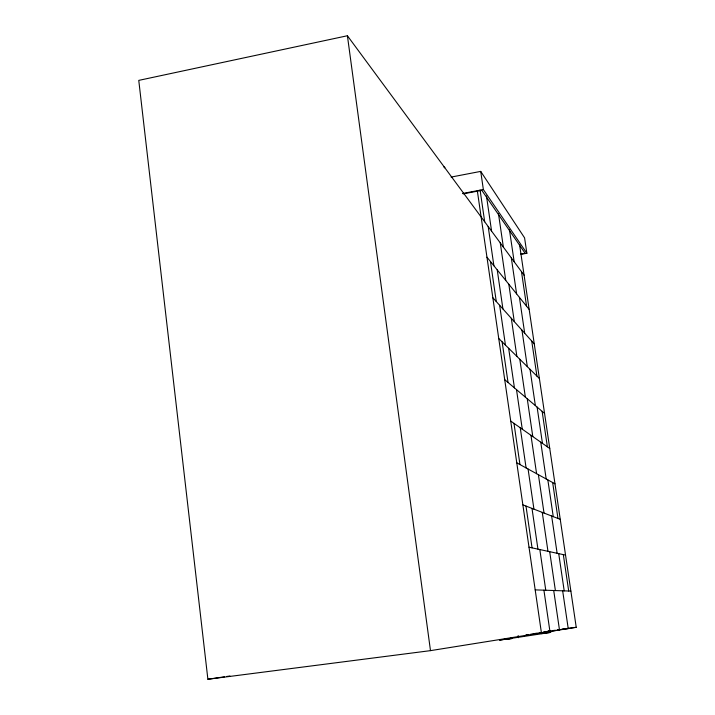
<?xml version="1.0" encoding="UTF-8"?>
<svg xmlns="http://www.w3.org/2000/svg" width="715" height="715" viewBox="0 0 715 715"><rect width="100%" height="100%" fill="white"/><g stroke="black" fill="none" stroke-linecap="round" stroke-linejoin="round"><path stroke-width="1.07" d="M524.095 275.186L347.41 35.75L138.764 80.384L207.886 679.25L430.484 650.641L576.236 627.305L519.537 244.45M451.111 177.079L480.721 171.394L524.578 237.854L526.875 253.271L521.396 254.254M462.578 193.497L483.367 189.555L526.875 253.271M463.177 193.872L481.812 190.342L525.087 253.235L520.699 254.031M507.185 638.888L499.571 640.131L550.836 632.364L542.05 633.49M509.357 638.54L511.529 638.191M549.755 630.916L547.788 631.22L549.942 630.943M207.886 679.25L224.403 676.819M226.61 676.488L229.908 676.006M542.408 633.472L544.115 633.24L541.38 633.606M509.348 638.835L507.355 639.103L509.286 638.87M509.884 638.79L511.877 638.522L509.947 638.754M562.07 629.129L564.251 628.851M566.432 628.565L576.236 627.305M553.169 630.532L555.323 630.255M557.477 629.978L568.228 628.583L562.66 590.813M543.498 632.051L559.496 629.986L553.714 590.51M535.07 633.436L537.197 633.159M539.325 632.882L549.942 631.515L543.918 590.179M525.981 634.866L528.224 634.58M530.396 634.303L541.425 632.873L477.37 191.048M535.195 589.884L570.874 591.091M529.002 547.207L565.547 555.108M522.862 504.853L560.247 519.349M516.766 462.811L554.992 483.814M510.716 421.072L549.755 448.493M504.71 379.647L544.562 413.404M498.748 338.526L539.396 378.53M492.832 297.708L534.266 343.87M486.96 257.185L529.163 309.416M521.467 271.62L526.58 306.226M531.728 341.046L536.911 376.081M542.131 411.34L547.377 446.821M552.659 482.527L557.968 518.464M563.322 554.625L568.702 591.019M537.099 407.076L542.453 443.363M547.833 479.881L553.258 516.632M558.719 553.625L564.207 590.867M509.42 229.551L514.165 261.726M519.412 297.351L524.694 333.208M530.012 369.298L535.365 405.62M540.755 442.174L546.18 478.97M551.64 516.007L557.128 553.285M511.305 257.865L516.614 293.883M521.95 330.142L527.321 366.643M527.25 398.738L532.8 436.588M538.395 474.689L544.026 513.057M549.692 551.676L555.394 590.563M498.435 213.472L503.369 247.095M508.812 284.23L514.291 321.616M519.805 359.252L525.364 397.138M530.959 435.292L536.59 473.696M542.256 512.369L547.967 551.301M500.259 242.886L505.755 280.45M511.297 318.273L516.865 356.356M516.498 389.63L522.272 429.188M528.081 469.022L533.935 509.143M539.825 549.549L545.768 590.241M486.459 195.937L491.589 231.142M497.238 269.913L502.931 308.96M508.66 348.285L514.434 387.888M520.243 427.767L526.097 467.932M531.996 508.392L537.939 549.138M480.721 171.394L483.367 189.555M488.184 226.53L493.895 265.774M499.651 305.305L505.442 345.113M480.087 190.029L484.699 221.802M490.472 261.538L496.281 301.551M502.136 341.868L508.034 382.462M513.978 423.36L519.957 464.562M525.99 506.059L532.058 547.869M518.169 635.555L518.473 637.691M347.41 35.75L430.484 650.641M443.899 167.051A2.208 0.599 -8.7 0 1 444.462 167.81"/></g></svg>
